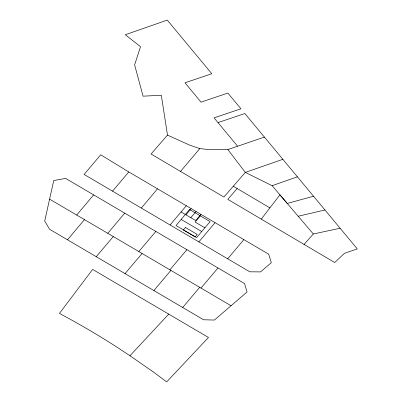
<?xml version="1.0" encoding="UTF-8"?>
<svg xmlns="http://www.w3.org/2000/svg" width="402" height="402" viewBox="0 0 402 402"><rect width="100%" height="100%" fill="white"/><g stroke="black" fill="none" stroke-linecap="round" stroke-linejoin="round"><path stroke-width="0.6" d="M49.592 199.141L44.712 221.04L49.637 229.306L203.603 319.771L214.402 320.047L247.064 291.993L244.527 283.546L65.642 178.418L53.752 180.523L49.592 199.141L231.065 305.751M261.25 219.115L279.928 194.839L313.329 233.994L340.107 228.22L357.288 248.918L344.479 253.325L334.7 262.521L227.798 199.352L237.185 188.553M76.676 215.055L93.656 194.88M141.318 208.065L157.509 188.819M67.476 239.783L84.455 219.628M107.756 233.311L124.736 213.155M180.523 171.418L199.789 148.594L206.342 149.298L227.849 149.559L264.436 137.092M170.086 224.954L186.287 205.749M185.94 214.824L191.166 208.623M190.824 217.693L196.055 211.492M200.94 214.367L195.714 220.562L181.051 211.954M200.352 215.869L195.126 222.07L204.899 227.808M198.884 241.873L215.08 222.668L268.692 254.205L271.32 262.652L260.551 271.908L249.793 271.807L84.103 174.433L100.726 154.79L127.856 171.393L215.08 222.668M182.689 307.49L199.683 287.324M227.678 258.818L243.858 239.617M112.535 191.166L128.786 171.935M96.239 256.692L113.294 236.567M138.806 251.557L155.86 231.431M125.037 273.611L142.077 253.496M169.895 269.822L186.92 249.692M153.881 290.53L170.89 270.405M200.995 288.073L218.015 267.963M237.532 146.152L214.065 117.871L240.939 108.801L227.874 93.073L201.015 102.138L184.97 82.792L211.809 73.737L167.282 20.1L125.313 34.733L140.514 46.687L134.63 64.883L143.067 96.168L161.318 95.274L167.498 135.107L151.062 154.011L223.899 197.04L245.31 172.393L282.872 159.323L340.107 228.22M304.053 244.426L313.329 233.994M129.967 355.745L153.559 372.111L166.679 381.9L208.472 337.474L92.626 269.415L59.461 313.414A587.578 402.97 21.3 0 1 116.866 347.077L129.967 355.745L168.729 314.128M227.849 149.559L245.31 172.393L272.114 185.684L297.41 176.81M218.005 122.595L244.858 113.535L282.872 159.323M313.54 196.246L287.264 203.427L272.114 185.684M298.194 216.246L324.952 209.99M199.789 148.594L189.483 145.052L167.498 135.107M181.171 219.442L201.764 231.532M233.286 186.242L269.903 207.884M189.538 209.517L176.026 225.537L196.618 237.627L210.125 221.608L189.538 209.517M185.463 227.522L183.372 229.999L195.101 236.889L197.191 234.406L185.463 227.522"/></g></svg>
